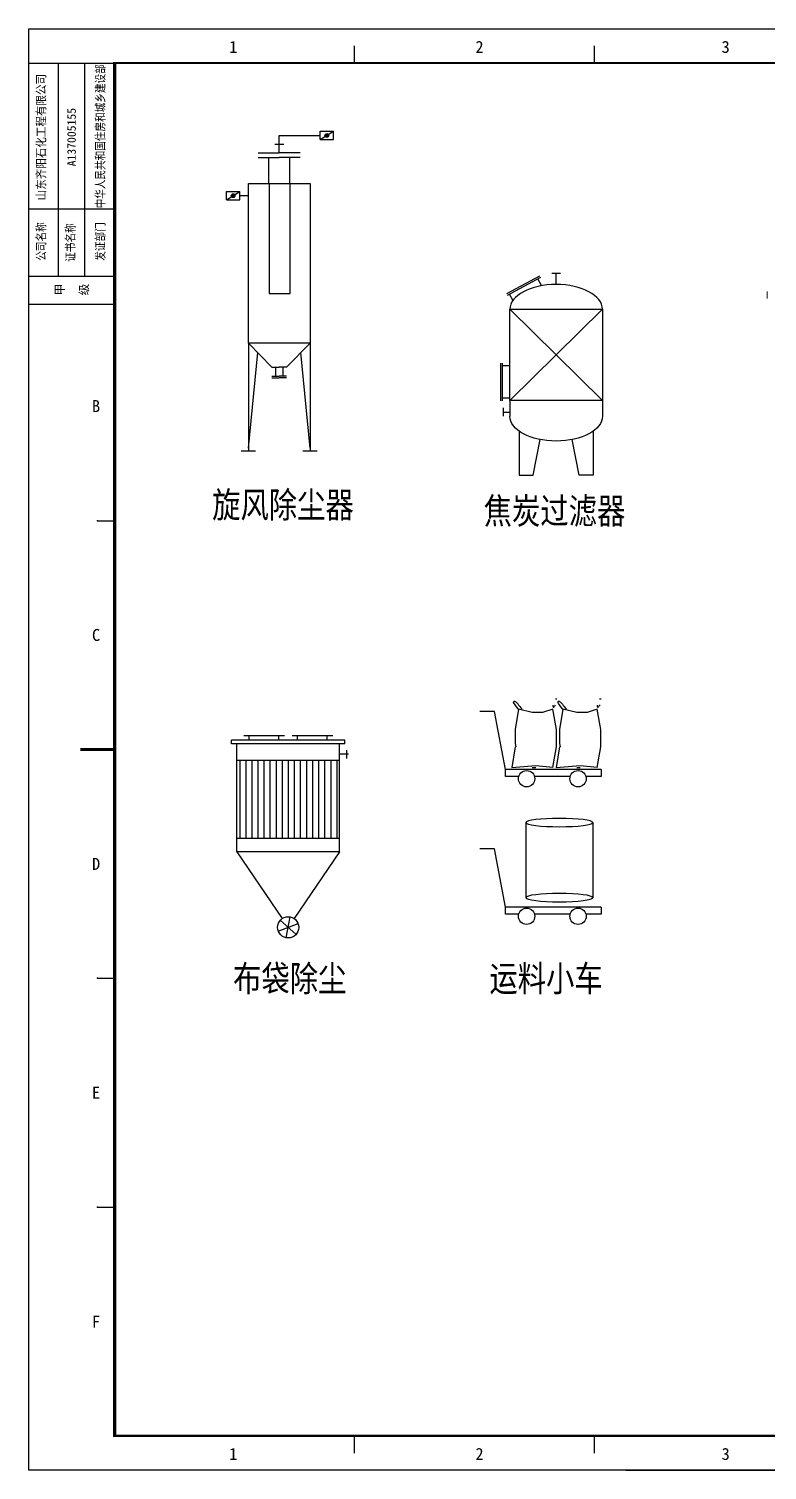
# Model space of a CAD drawing. Header units: millimetres. Extents: x 9671 to 25689, y -17516 to -2951.
# Drawn here: x 24031.4 to 24246.6, y -5327.3 to -4907.3 of the extents above; entities that cross this region are included whole.
import ezdxf
from ezdxf.enums import TextEntityAlignment as Align

# ---------------------------------------------------------------- set-up
doc = ezdxf.new("R2010")
doc.units = ezdxf.units.MM
for name, color, linetype in [('GD', 7, 'Continuous'), ('GJ', 3, 'Continuous'), ('sb', 2, 'Continuous')]:
    doc.layers.add(name, color=color, linetype=linetype)
doc.layers.add('设备阀门', color=3, linetype='Continuous', lineweight=15)
doc.styles.add('QSDI', font='SimSun.ttf', dxfattribs={"width": 0.8})

# ---------------------------------------------------------------- blocks, each defined once
blk = doc.blocks.new('2#图框，横')
for p, q in [((7777.69, 0), (7777.69, 420)), ((7777.69, 420), (8371.69, 420)), ((7872.57, 415), (7872.57, 410)), ((7942.44, 415), (7942.44, 410)), ((7797.69, 276.67), (7802.69, 276.67)), ((7797.69, 143.33), (7802.69, 143.33)), ((7797.69, 76.67), (7802.69, 76.67)), ((7872.57, 10), (7872.57, 5)), ((7942.44, 10), (7942.44, 5)), ((8371.69, 0), (7777.69, 0)), ((7951.69, 0), (8371.69, 0))]:
    blk.add_line(p, q)
blk.add_lwpolyline([(7802.69, 10, 1, 1, 0), (7802.69, 410, 0.6, 0.6, 0), (8361.69, 410, 0.6, 0.6, 0), (8361.69, 10, 0.6, 0.6, 0)], format="xyseb", close=True)
for points, const_width in [([(7802.69, 210), (7792.69, 210)], 0.8), ([(7792.69, 210), (7802.69, 210)], 0.5)]:
    blk.add_lwpolyline(points, dxfattribs=dict(const_width=const_width))
for p in [(7797.69, 276.67), (7797.69, 210), (7797.69, 143.33), (7797.69, 76.67)]:
    blk.add_point(p)
at = {"style": 'QSDI'}
for s, p in [('1', (7836.11, 412.98)), ('2', (7907.86, 412.98)), ('3', (7979.61, 412.98)), ('B', (7796.11, 308.32)), ('C', (7796.11, 241.62)), ('D', (7796.11, 174.92)), ('E', (7796.11, 108.22)), ('F', (7796.11, 41.52)), ('1', (7836.11, 2.98)), ('2', (7907.86, 2.98)), ('3', (7979.61, 2.98))]:
    blk.add_text(s, height=3.5, dxfattribs=at).set_placement(p)
blk = doc.blocks.new('1#图框 附件栏')
for p, q in [((1378.65, 584.25), (1403.65, 584.25)), ((1387.17, 584), (1387.17, 522.12)), ((1394.92, 584), (1394.92, 522.12)), ((1403.65, 541.68), (1378.65, 541.68)), ((1403.65, 522.12), (1378.65, 522.12)), ((1378.65, 514), (1403.65, 514))]:
    blk.add_line(p, q)
blk.add_point((1403.65, 522.12))
at = {"style": 'QSDI'}
for tag, width, p in [('山东齐阳石化工程有限公司', 0.9, (1382.24, 562.69)), ('中华人民共和国住房和城乡建设部', 0.8, (1399.49, 562.92)), ('公司名称', 0.8, (1382.24, 532.28)), ('证书名称', 0.8, (1390.78, 531.97)), ('发证部门', 0.8, (1399.49, 532.28))]:
    blk.add_attdef(tag, text='', height=2.5, rotation=90, dxfattribs=dict(at, width=width)).set_placement(p, align=Align.MIDDLE_CENTER)
for tag, p in [('A237005152', (1391.09, 562.69)), ('乙', (1387.68, 518.28)), ('级', (1394.76, 518.28))]:
    blk.add_attdef(tag, text='', height=2.5, rotation=90, dxfattribs=at).set_placement(p, align=Align.MIDDLE_CENTER)
blk = doc.blocks.new('A$C252E7A42')
at = {"layer": 'sb'}
for p, q in [((0, 497), (4, 498)), ((3, 275), (28, 425)), ((8, 498), (12, 498)), ((12, 451), (8, 457)), ((16, 446), (12, 451)), ((19, 442), (16, 446)), ((22, 439), (19, 442)), ((24, 438), (22, 439)), ((26, 438), (24, 438)), ((27, 440), (26, 438)), ((28, 447), (27, 444)), ((27, 444), (27, 442)), ((27, 442), (27, 440)), ((28, 453), (28, 450)), ((28, 450), (28, 447)), ((28, 425), (103, 400)), ((178, 400), (278, 425)), ((261, 434), (253, 425)), ((269, 443), (261, 434)), ((276, 452), (269, 443)), ((282, 460), (276, 452)), ((278, 425), (294, 442)), ((278, 425), (303, 275)), ((288, 467), (282, 460)), ((293, 473), (288, 467)), ((298, 478), (293, 473)), ((294, 442), (304, 456)), ((303, 481), (298, 478)), ((307, 483), (303, 481)), ((304, 456), (311, 466)), ((311, 482), (307, 483)), ((313, 479), (311, 482)), ((311, 466), (314, 474)), ((314, 474), (313, 479)), ((103, 400), (178, 400)), ((3, 150), (3, 275)), ((303, 275), (303, 175)), ((28, 0), (3, 150)), ((303, 175), (299, 151)), ((303, 150), (328, 0)), ((153, 13), (29, 1)), ((328, 0), (153, 13)), ((178, 0), (153, 0))]:
    blk.add_line(p, q, dxfattribs=at)

msp = doc.modelspace()

# ---------------------------------------------------------------- hatches: boundary and pattern name
at = {"layer": 'GJ'}
h = msp.add_hatch(color=256, dxfattribs=at)
edge = h.paths.add_edge_path()
edge.add_arc((24118.23, -4938.38), 0.551, 0, 360)
h = msp.add_hatch(color=256, dxfattribs=at)
edge = h.paths.add_edge_path()
edge.add_arc((24090.9, -4955.93), 0.551, 0, 360)

# ---------------------------------------------------------------- linework, layer by layer
at = {"ltscale": 100}
for p, q in [((24104.34, -4943.46), (24104.34, -4938.38)), ((24104.34, -4938.38), (24116.28, -4938.38)), ((24095.36, -4955.93), (24092.84, -4955.93)), ((24185.05, -4981.8), (24185.05, -4978.52)), ((24093.27, -5030.23), (24097.45, -5030.23)), ((24111.23, -5030.23), (24115.41, -5030.23)), ((24124.57, -5118.68), (24121.94, -5118.68))]:
    msp.add_line(p, q, dxfattribs=at)
for p, q in [((24167.04, -5106.19), (24162.84, -5106.19)), ((24170.34, -5123.17), (24167.04, -5106.19)), ((24170.34, -5125.17), (24170.34, -5123.17)), ((24198.15, -5123.17), (24170.34, -5123.17)), ((24198.15, -5123.17), (24198.15, -5125.17)), ((24174.16, -5125.17), (24170.34, -5125.17)), ((24189.16, -5125.17), (24178.73, -5125.17)), ((24198.15, -5125.17), (24193.74, -5125.17)), ((24167.04, -5146.28), (24162.84, -5146.28)), ((24170.34, -5163.26), (24167.04, -5146.28)), ((24170.34, -5165.26), (24170.34, -5163.26)), ((24198.15, -5163.26), (24170.34, -5163.26)), ((24174.16, -5165.26), (24170.34, -5165.26)), ((24189.16, -5165.26), (24178.73, -5165.26)), ((24198.15, -5165.26), (24193.74, -5165.26)), ((24198.15, -5163.26), (24198.15, -5165.26))]:
    msp.add_line(p, q)
at = {"color": 2, "linetype": 'ByBlock'}
for p, q in [((24176.25, -5138.57), (24176.25, -5160.49)), ((24195.74, -5138.57), (24195.74, -5160.49))]:
    msp.add_line(p, q, dxfattribs=at)
for centre in [(24176.44, -5125.81), (24191.45, -5125.81), (24176.44, -5165.9), (24191.45, -5165.9)]:
    msp.add_circle(centre, 2.38)
at = {"color": 2, "linetype": 'ByBlock', "extrusion": (0, 0, -1)}
for centre in [(24186, -5138.59), (24186, -5160.47)]:
    msp.add_ellipse(centre, major_axis=(9.75, 0), ratio=0.125209, dxfattribs=at)
at = {"layer": 'GD'}
for p, q in [((24103.05, -4940.92), (24105.64, -4940.92)), ((24183.76, -4978.52), (24186.34, -4978.52))]:
    msp.add_line(p, q, dxfattribs=at)
at = {"layer": 'GJ'}
for p, q in [((24116.28, -4939.6), (24116.28, -4937.16)), ((24116.28, -4937.16), (24120.17, -4937.16)), ((24116.28, -4939.6), (24120.17, -4937.16)), ((24120.17, -4939.6), (24120.17, -4937.16)), ((24116.28, -4939.6), (24120.17, -4939.6)), ((24088.95, -4957.15), (24088.95, -4954.7)), ((24088.95, -4954.7), (24092.84, -4954.7)), ((24088.95, -4957.15), (24092.84, -4954.7)), ((24092.84, -4957.15), (24092.84, -4954.7)), ((24088.95, -4957.15), (24092.84, -4957.15)), ((24169.65, -5017.73), (24169.65, -5020.18)), ((24123.95, -5117.46), (24123.95, -5119.9))]:
    msp.add_line(p, q, dxfattribs=at)
for centre in [(24118.23, -4938.38), (24090.9, -4955.93)]:
    msp.add_circle(centre, 0.551, dxfattribs=at)
at = {"layer": 'sb'}
for p, q in [((24098.21, -4943.46), (24104.34, -4943.46)), ((24098.21, -4944.78), (24104.34, -4944.78)), ((24101.28, -4952.29), (24101.28, -4944.78)), ((24110.47, -4943.46), (24104.34, -4943.46)), ((24110.47, -4944.78), (24104.34, -4944.78)), ((24107.41, -4952.29), (24107.41, -4944.78)), ((24101.4, -4952.41), (24101.4, -4984.41)), ((24107.51, -4984.41), (24107.51, -4952.41)), ((24180.23, -4979.33), (24170.55, -4984.55)), ((24180.46, -4979.75), (24170.78, -4984.98)), ((24180.77, -4982.08), (24179.72, -4980.15)), ((24101.4, -4984.41), (24107.51, -4984.41)), ((24172.52, -4986.54), (24171.47, -4984.6)), ((24171.55, -4989.04), (24198.55, -5015.61)), ((24198.55, -4989.04), (24171.55, -5015.61)), ((24095.36, -4998.9), (24102.21, -5005.9)), ((24095.36, -4998.9), (24095.36, -5030.23)), ((24095.36, -5029.48), (24098.07, -5001.66)), ((24113.32, -4998.9), (24106.47, -5005.9)), ((24113.32, -5029.48), (24110.62, -5001.66)), ((24113.32, -4998.9), (24113.32, -5030.23)), ((24102.21, -5005.9), (24104.34, -5005.9)), ((24103.28, -5005.9), (24103.28, -5008.51)), ((24106.47, -5005.9), (24104.34, -5005.9)), ((24105.41, -5005.9), (24105.41, -5008.51)), ((24168.86, -5004.71), (24168.86, -5015.72)), ((24169.35, -5004.71), (24169.35, -5015.72)), ((24171.55, -5005.55), (24169.35, -5005.55)), ((24102.21, -5008.51), (24104.34, -5008.51)), ((24102.21, -5008.97), (24104.34, -5008.97)), ((24106.47, -5008.51), (24104.34, -5008.51)), ((24106.47, -5008.97), (24104.34, -5008.97)), ((24171.55, -5014.93), (24169.35, -5014.93)), ((24171.55, -5015.61), (24171.55, -5020.19)), ((24198.55, -5015.61), (24198.55, -5020.19)), ((24174.29, -5024.56), (24174.29, -5037.36)), ((24178.37, -5037.36), (24180.4, -5026.99)), ((24191.73, -5037.36), (24189.69, -5026.99)), ((24195.81, -5024.56), (24195.81, -5037.36)), ((24174.29, -5037.36), (24178.37, -5037.36)), ((24195.81, -5037.36), (24191.73, -5037.36)), ((24090.47, -5115.67), (24090.47, -5114.62)), ((24123.44, -5114.62), (24090.47, -5114.62)), ((24093.98, -5113.21), (24105.89, -5113.21)), ((24095.62, -5114.62), (24095.62, -5113.21)), ((24104.26, -5114.62), (24104.26, -5113.21)), ((24108.07, -5113.21), (24119.98, -5113.21)), ((24109.71, -5114.62), (24109.71, -5113.21)), ((24118.35, -5114.62), (24118.35, -5113.21)), ((24123.44, -5115.67), (24123.44, -5114.62)), ((24123.44, -5115.67), (24090.47, -5115.67)), ((24091.97, -5147.1), (24091.97, -5115.67)), ((24121.94, -5147.1), (24121.94, -5115.67))]:
    msp.add_line(p, q, dxfattribs=at)
at = {"layer": 'sb', "color": 4}
msp.add_line((24169.65, -5018.96), (24171.55, -5018.96), dxfattribs=at)
at = {"layer": 'sb', "color": 2}
for p, q in [((24121.94, -5120.53), (24091.97, -5120.53)), ((24092.83, -5120.53), (24092.83, -5143.28)), ((24094.57, -5120.53), (24094.57, -5143.28)), ((24096.34, -5120.53), (24096.34, -5143.28)), ((24098.11, -5120.53), (24098.11, -5143.28)), ((24099.88, -5120.53), (24099.88, -5143.28)), ((24101.65, -5120.53), (24101.65, -5143.28)), ((24103.42, -5120.53), (24103.42, -5143.28)), ((24105.18, -5120.53), (24105.18, -5143.28)), ((24106.95, -5120.53), (24106.95, -5143.28)), ((24108.72, -5120.53), (24108.72, -5143.28)), ((24110.49, -5120.53), (24110.49, -5143.28)), ((24112.26, -5120.53), (24112.26, -5143.28)), ((24114.03, -5120.53), (24114.03, -5143.28)), ((24115.8, -5120.53), (24115.8, -5143.28)), ((24117.57, -5120.53), (24117.57, -5143.28)), ((24119.34, -5120.53), (24119.34, -5143.28)), ((24121.11, -5120.53), (24121.11, -5143.28)), ((24121.94, -5143.28), (24091.97, -5143.28)), ((24121.94, -5147.1), (24091.97, -5147.1)), ((24091.97, -5147.1), (24105.21, -5166.57)), ((24121.94, -5147.1), (24108.69, -5166.57)), ((24104.06, -5170.21), (24109.85, -5168.04)), ((24104.65, -5167.06), (24109.26, -5171.19)), ((24106.38, -5172.16), (24107.53, -5166.09))]:
    msp.add_line(p, q, dxfattribs=at)
at = {"layer": 'sb'}
for points in [[(24095.36, -4952.41), (24113.32, -4952.41), (24113.32, -4998.9), (24095.36, -4998.9)], [(24171.55, -4989.04), (24198.55, -4989.04), (24198.55, -5015.61), (24171.55, -5015.61)]]:
    msp.add_lwpolyline(points, close=True, dxfattribs=at)
at = {"layer": 'sb', "color": 2}
msp.add_circle((24106.95, -5169.13), 3.09, dxfattribs=at)
at = {"layer": 'sb'}
msp.add_ellipse((24185.05, -4989.04), major_axis=(-13.5, 0), ratio=0.536172, start_param=3.141593, end_param=6.283185, dxfattribs=at)
at = {"layer": 'sb', "extrusion": (0, 0, -1)}
msp.add_ellipse((24185.05, -5020.19), major_axis=(-13.5, 0), ratio=0.536172, start_param=3.141593, end_param=6.283185, dxfattribs=at)
at = {"layer": '设备阀门', "color": 2}
msp.add_line((24246.56, -4983.84), (24246.56, -4985.84), dxfattribs=at)

# ---------------------------------------------------------------- block references
msp.add_blockref('2#图框，横', (16253.66, -5327.3))
msp.add_blockref('1#图框 附件栏', (22652.71, -5501.55)).add_auto_attribs({'乙': '甲', '级': '级', '公司名称': '公司名称', '证书名称': '证书名称', '发证部门': '发证部门', '山东齐阳石化工程有限公司': '山东齐阳石化工程有限公司', 'A237005152': 'A137005155', '中华人民共和国住房和城乡建设部': '中华人民共和国住房和城乡建设部'})
at = {"xscale": -0.04000000000087311, "yscale": 0.04000000000087311, "zscale": 0.04}
for p in [(24185.23, -5122.52), (24198.17, -5122.52)]:
    msp.add_blockref('A$C252E7A42', p, dxfattribs=at)

# ---------------------------------------------------------------- texts
at = {"style": 'QSDI', "width": 0.8}
for s, p in [('旋风除尘器', (24084.78, -5049.78)), ('焦炭过滤器', (24163.92, -5051.56)), ('布袋除尘', (24090.89, -5187.82)), ('运料小车', (24165.59, -5187.82))]:
    msp.add_text(s, height=7.569, dxfattribs=at).set_placement(p)

doc.saveas('drawing.dxf')
